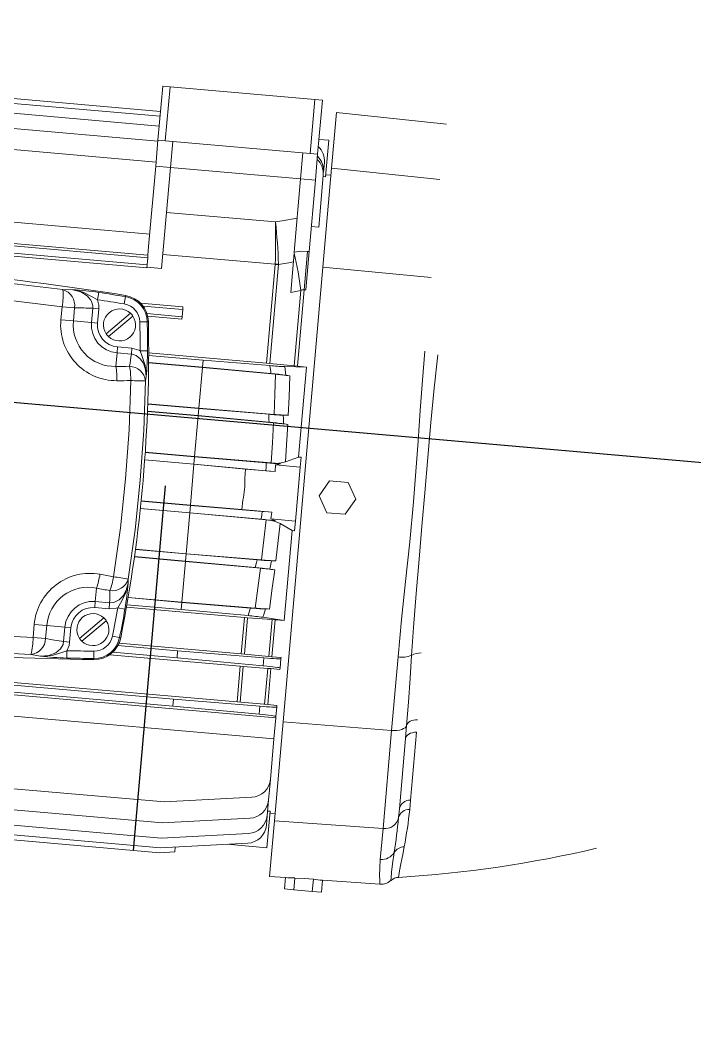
# Model space of a CAD drawing. Header units: inches. Extents: x 191440 to 383551, y 141411 to 284946.
# Drawn here: x 191674.592 to 191674.978, y 141512.234 to 141512.817 of the extents above; entities that cross this region are included whole.
import ezdxf

# ---------------------------------------------------------------- set-up
doc = ezdxf.new("R2010")
doc.units = ezdxf.units.IN
doc.header["$MEASUREMENT"] = 0
doc.layers.add('MOTOR', color=140, linetype='Continuous', lineweight=9)
doc.layers.add('Sanitary', color=6, linetype='Continuous')
doc.styles.add('ROMANS', font='romans', dxfattribs={"height": 1})
doc.dimstyles.new('osama', dxfattribs={"dimtxt": 50, "dimasz": 45, "dimexe": 0.18, "dimexo": 0.0625, "dimgap": 0.2, "dimtad": 0, "dimdec": 0, "dimzin": 0, "dimdsep": 46, "dimtxsty": 'ROMANS', "dimcen": 0, "dimse1": 1, "dimse2": 1, "dimclrd": 3, "dimclre": 3, "dimclrt": 5, "dimadec": 0, "dimazin": 0, "dimtfac": 0.6, "dimtdec": 0, "dimtmove": 2, "dimatfit": 3, "dimfxl": 1, "dimtolj": 1, "dimtzin": 0, "dimarcsym": 0})

msp = doc.modelspace()

# ---------------------------------------------------------------- linework, layer by layer
at = {"color": 6}
for p, q in [((191675.29396, 141512.53677), (191671.40799, 141512.87674)), ((191674.65684, 141512.34238), (191674.67508, 141512.55092))]:
    msp.add_line(p, q, dxfattribs=at)
msp.add_circle((191674.31144, 141512.57644), 1.40625)
at = {"layer": 'MOTOR', "linetype": 'Continuous'}
for p, q in [((191674.43615, 141512.7857), (191674.67218, 141512.76505)), ((191674.43591, 141512.78293), (191674.67194, 141512.76228)), ((191674.67073, 141512.74854), (191674.67344, 141512.77945)), ((191674.67344, 141512.77945), (191674.67765, 141512.77908)), ((191674.67765, 141512.77908), (191674.67495, 141512.74817)), ((191674.76054, 141512.77183), (191674.67765, 141512.77908)), ((191674.43541, 141512.77731), (191674.67144, 141512.75666)), ((191674.43466, 141512.76866), (191674.67069, 141512.74801)), ((191674.75784, 141512.74092), (191674.76054, 141512.77183)), ((191674.76054, 141512.77183), (191674.76476, 141512.77146)), ((191674.76476, 141512.77146), (191674.76206, 141512.74055)), ((191674.77285, 141512.76438), (191674.77006, 141512.73249)), ((191674.83574, 141512.75777), (191674.77285, 141512.76438)), ((191674.43361, 141512.75666), (191674.66964, 141512.73601)), ((191674.66944, 141512.73375), (191674.67073, 141512.74854)), ((191674.67495, 141512.74817), (191674.67073, 141512.74854)), ((191674.76279, 141512.74898), (191674.76841, 141512.74849)), ((191674.75784, 141512.74092), (191674.67495, 141512.74817)), ((191674.67916, 141512.7478), (191674.67787, 141512.73301)), ((191674.76659, 141512.7276), (191674.76841, 141512.74849)), ((191674.75233, 141512.7265), (191674.75363, 141512.74129)), ((191674.76206, 141512.74055), (191674.75784, 141512.74092)), ((191674.76206, 141512.74055), (191674.76076, 141512.72576)), ((191674.66541, 141512.68768), (191674.66944, 141512.73375)), ((191674.67787, 141512.73301), (191674.66944, 141512.73375)), ((191674.67281, 141512.67516), (191674.67787, 141512.73301)), ((191674.75233, 141512.7265), (191674.67787, 141512.73301)), ((191674.77006, 141512.73249), (191674.76511, 141512.67593)), ((191674.7654, 141512.73024), (191674.76589, 141512.73586)), ((191674.83194, 141512.72611), (191674.77006, 141512.73249)), ((191674.74867, 141512.68459), (191674.75233, 141512.7265)), ((191674.76076, 141512.72576), (191674.75233, 141512.7265)), ((191674.75719, 141512.6849), (191674.76076, 141512.72576)), ((191674.76266, 141512.69887), (191674.76524, 141512.72841)), ((191674.76518, 141512.72772), (191674.76659, 141512.7276)), ((191674.76971, 141512.72855), (191674.76669, 141512.72882)), ((191674.43, 141512.71544), (191674.66603, 141512.69479)), ((191674.42882, 141512.70196), (191674.66485, 141512.68131)), ((191674.42895, 141512.7034), (191674.66498, 141512.68275)), ((191674.67561, 141512.70722), (191674.73792, 141512.70177)), ((191674.42831, 141512.69614), (191674.66434, 141512.67549)), ((191674.42847, 141512.69789), (191674.6645, 141512.67724)), ((191674.75844, 141512.69924), (191674.76266, 141512.69887)), ((191674.66498, 141512.68275), (191674.66541, 141512.68768)), ((191674.74861, 141512.684), (191674.74867, 141512.68459)), ((191674.75621, 141512.68498), (191674.75429, 141512.66299)), ((191674.75719, 141512.6849), (191674.75526, 141512.6629)), ((191674.75621, 141512.68498), (191674.75719, 141512.6849)), ((191674.6645, 141512.67724), (191674.66485, 141512.68131)), ((191674.66485, 141512.68131), (191674.66498, 141512.68275)), ((191674.73785, 141512.67761), (191674.67352, 141512.68324)), ((191674.74665, 141512.6615), (191674.74861, 141512.684)), ((191674.66434, 141512.67549), (191674.6645, 141512.67724)), ((191674.67281, 141512.67516), (191674.66438, 141512.67589)), ((191674.7329, 141512.62096), (191674.73784, 141512.67747)), ((191674.73968, 141512.67749), (191674.73472, 141512.62079)), ((191674.73784, 141512.67747), (191674.73785, 141512.67761)), ((191674.73968, 141512.6777), (191674.73968, 141512.67749)), ((191674.76511, 141512.67593), (191674.74236, 141512.4159)), ((191674.82703, 141512.67), (191674.76511, 141512.67593)), ((191674.61634, 141512.6631), (191674.62197, 141512.66301)), ((191674.63619, 141512.65733), (191674.63683, 141512.6615)), ((191674.74865, 141512.61942), (191674.75242, 141512.66259)), ((191674.75429, 141512.66299), (191674.75046, 141512.61926)), ((191674.75526, 141512.6629), (191674.75429, 141512.66299)), ((191674.65147, 141512.65491), (191674.65215, 141512.65907)), ((191674.65215, 141512.65907), (191674.65225, 141512.65971)), ((191674.66067, 141512.65542), (191674.68505, 141512.65328)), ((191674.6152, 141512.6458), (191674.61586, 141512.65328)), ((191674.61586, 141512.65328), (191674.62305, 141512.65265)), ((191674.62305, 141512.65265), (191674.6224, 141512.64518)), ((191674.63274, 141512.64427), (191674.63346, 141512.65248)), ((191674.63346, 141512.65248), (191674.63691, 141512.65218)), ((191674.63691, 141512.65218), (191674.63619, 141512.64397)), ((191674.65504, 141512.64953), (191674.64109, 141512.63783)), ((191674.66219, 141512.65365), (191674.68491, 141512.65167)), ((191674.66444, 141512.64936), (191674.68455, 141512.6476)), ((191674.68455, 141512.6476), (191674.68491, 141512.65167)), ((191674.68491, 141512.65167), (191674.68505, 141512.65328)), ((191674.6224, 141512.64518), (191674.6152, 141512.6458)), ((191674.6224, 141512.64518), (191674.63274, 141512.64427)), ((191674.63274, 141512.64427), (191674.63619, 141512.64397)), ((191674.64245, 141512.63621), (191674.6564, 141512.64791)), ((191674.66039, 141512.64462), (191674.6646, 141512.6447)), ((191674.6646, 141512.6447), (191674.66525, 141512.64471)), ((191674.66486, 141512.64785), (191674.68443, 141512.64614)), ((191674.68443, 141512.64614), (191674.68455, 141512.6476)), ((191674.64667, 141512.61916), (191674.64735, 141512.62686)), ((191674.64735, 141512.62686), (191674.64765, 141512.63031)), ((191674.65551, 141512.62614), (191674.64735, 141512.62686)), ((191674.64765, 141512.63031), (191674.65581, 141512.6296)), ((191674.65551, 141512.62614), (191674.65581, 141512.6296)), ((191674.66056, 141512.62812), (191674.66477, 141512.62812)), ((191674.66542, 141512.62686), (191674.7329, 141512.62096)), ((191674.6654, 141512.62138), (191674.69618, 141512.61869)), ((191674.69617, 141512.61856), (191674.6654, 141512.62125)), ((191674.66542, 141512.62548), (191674.69654, 141512.62276)), ((191674.69618, 141512.61869), (191674.69654, 141512.62276)), ((191674.69654, 141512.62276), (191674.73475, 141512.61961)), ((191674.73472, 141512.62079), (191674.7329, 141512.62096)), ((191674.74865, 141512.61942), (191674.73472, 141512.62079)), ((191674.69413, 141512.59524), (191674.69617, 141512.61856)), ((191674.69617, 141512.61856), (191674.738, 141512.61469)), ((191674.73533, 141512.61507), (191674.69618, 141512.61869)), ((191674.75565, 141512.6188), (191674.74333, 141512.61906)), ((191674.74865, 141512.61942), (191674.75046, 141512.61926)), ((191674.75565, 141512.6188), (191674.75046, 141512.61926)), ((191674.75115, 141512.56735), (191674.75565, 141512.6188)), ((191674.66397, 141512.61316), (191674.66366, 141512.61098)), ((191674.66489, 141512.5978), (191674.69413, 141512.59524)), ((191674.66489, 141512.59764), (191674.69412, 141512.59508)), ((191674.66473, 141512.59355), (191674.69376, 141512.59101)), ((191674.69375, 141512.59088), (191674.66473, 141512.59341)), ((191674.69376, 141512.59101), (191674.69412, 141512.59508)), ((191674.73428, 141512.58727), (191674.69376, 141512.59101)), ((191674.69412, 141512.59508), (191674.73408, 141512.59178)), ((191674.7371, 141512.5917), (191674.69413, 141512.59524)), ((191674.69171, 141512.56756), (191674.69375, 141512.59088)), ((191674.69375, 141512.59088), (191674.73685, 141512.58689)), ((191674.66345, 141512.56988), (191674.6917, 141512.56741)), ((191674.66346, 141512.57003), (191674.69171, 141512.56756)), ((191674.69133, 141512.56319), (191674.66315, 141512.56566)), ((191674.66316, 141512.5658), (191674.69134, 141512.56333)), ((191674.68927, 141512.53973), (191674.69133, 141512.56319)), ((191674.69133, 141512.56319), (191674.72082, 141512.56047)), ((191674.69134, 141512.56333), (191674.6917, 141512.56741)), ((191674.73245, 141512.55953), (191674.69134, 141512.56333)), ((191674.6917, 141512.56741), (191674.73264, 141512.56403)), ((191674.7354, 141512.56395), (191674.69171, 141512.56756)), ((191674.73805, 141512.56286), (191674.73785, 141512.55898)), ((191674.74084, 141512.56347), (191674.73805, 141512.56286)), ((191674.73805, 141512.56286), (191674.75207, 141512.56163)), ((191674.74091, 141512.5635), (191674.7385, 141512.56371)), ((191674.74084, 141512.56347), (191674.74091, 141512.5635)), ((191674.74084, 141512.5635), (191674.74084, 141512.56347)), ((191674.74091, 141512.5635), (191674.74084, 141512.5635)), ((191674.74366, 141512.56453), (191674.75115, 141512.56735)), ((191674.75255, 141512.56723), (191674.75115, 141512.56735)), ((191674.75207, 141512.56163), (191674.75255, 141512.56723)), ((191674.72034, 141512.55503), (191674.72082, 141512.56047)), ((191674.73785, 141512.55898), (191674.72082, 141512.56047)), ((191674.74936, 141512.53072), (191674.75207, 141512.56163)), ((191674.76286, 141512.54511), (191674.76893, 141512.55378)), ((191674.76893, 141512.55378), (191674.77947, 141512.55286)), ((191674.77947, 141512.55286), (191674.78395, 141512.54327)), ((191674.76733, 141512.53552), (191674.76286, 141512.54511)), ((191674.66108, 141512.54205), (191674.68926, 141512.53959)), ((191674.66109, 141512.5422), (191674.68927, 141512.53973)), ((191674.68891, 141512.53552), (191674.68926, 141512.53959)), ((191674.68926, 141512.53959), (191674.73041, 141512.53619)), ((191674.71879, 141512.53729), (191674.68927, 141512.53973)), ((191674.71879, 141512.53729), (191674.71927, 141512.54273)), ((191674.78395, 141512.54327), (191674.77788, 141512.5346)), ((191674.68889, 141512.53537), (191674.66064, 141512.53784)), ((191674.66066, 141512.53799), (191674.68891, 141512.53552)), ((191674.68685, 141512.51205), (191674.68889, 141512.53537)), ((191674.68889, 141512.53537), (191674.73254, 141512.53133)), ((191674.72981, 141512.53174), (191674.68891, 141512.53552)), ((191674.71879, 141512.53729), (191674.73582, 141512.5358)), ((191674.73582, 141512.5358), (191674.73534, 141512.53195)), ((191674.77788, 141512.5346), (191674.76733, 141512.53552)), ((191674.73254, 141512.53133), (191674.73564, 141512.53103)), ((191674.73534, 141512.53195), (191674.74936, 141512.53072)), ((191674.73534, 141512.53195), (191674.73798, 141512.53085)), ((191674.73805, 141512.53082), (191674.73564, 141512.53103)), ((191674.73805, 141512.53082), (191674.73798, 141512.53085)), ((191674.73798, 141512.53085), (191674.73798, 141512.53083)), ((191674.73798, 141512.53083), (191674.73805, 141512.53082)), ((191674.74747, 141512.52525), (191674.74058, 141512.52933)), ((191674.74887, 141512.52512), (191674.74936, 141512.53072)), ((191674.74296, 141512.47379), (191674.74747, 141512.52525)), ((191674.74747, 141512.52525), (191674.74887, 141512.52512)), ((191674.68647, 141512.50768), (191674.65723, 141512.51024)), ((191674.65726, 141512.5104), (191674.68648, 141512.50784)), ((191674.65781, 141512.51445), (191674.68684, 141512.51191)), ((191674.65783, 141512.51459), (191674.68685, 141512.51205)), ((191674.68648, 141512.50784), (191674.68684, 141512.51191)), ((191674.68684, 141512.51191), (191674.7274, 141512.50856)), ((191674.72999, 141512.50849), (191674.68685, 141512.51205)), ((191674.68443, 141512.48436), (191674.68647, 141512.50768)), ((191674.68647, 141512.50768), (191674.7294, 141512.50371)), ((191674.72641, 141512.50415), (191674.68648, 141512.50784)), ((191674.63558, 141512.49236), (191674.63491, 141512.48467)), ((191674.65373, 141512.49748), (191674.65366, 141512.49527)), ((191674.65363, 141512.48693), (191674.68442, 141512.48423)), ((191674.65366, 141512.48706), (191674.68443, 141512.48436)), ((191674.63461, 141512.48121), (191674.63491, 141512.48467)), ((191674.64277, 141512.4805), (191674.63461, 141512.48121)), ((191674.63491, 141512.48467), (191674.64307, 141512.48395)), ((191674.64277, 141512.4805), (191674.64307, 141512.48395)), ((191674.65185, 141512.4804), (191674.6477, 141512.48113)), ((191674.65271, 141512.48153), (191674.72018, 141512.47562)), ((191674.65294, 141512.48288), (191674.68406, 141512.48016)), ((191674.68406, 141512.48016), (191674.68442, 141512.48423)), ((191674.72224, 141512.47663), (191674.68406, 141512.48016)), ((191674.68442, 141512.48423), (191674.7236, 141512.481)), ((191674.72629, 141512.48091), (191674.68443, 141512.48436)), ((191674.6398, 141512.47532), (191674.62585, 141512.46361)), ((191674.71837, 141512.45484), (191674.72018, 141512.47562)), ((191674.72018, 141512.47562), (191674.722, 141512.47547)), ((191674.722, 141512.47547), (191674.72018, 141512.45467)), ((191674.722, 141512.47547), (191674.73596, 141512.4744)), ((191674.73078, 141512.47568), (191674.74296, 141512.47379)), ((191674.73411, 141512.4533), (191674.73596, 141512.4744)), ((191674.73778, 141512.47425), (191674.73596, 141512.4744)), ((191674.59931, 141512.46411), (191674.59996, 141512.47159)), ((191674.60715, 141512.47096), (191674.59996, 141512.47159)), ((191674.60715, 141512.47096), (191674.6065, 141512.46348)), ((191674.60715, 141512.47096), (191674.6175, 141512.47006)), ((191674.61678, 141512.46184), (191674.6175, 141512.47006)), ((191674.62095, 141512.46976), (191674.6175, 141512.47006)), ((191674.62095, 141512.46976), (191674.62023, 141512.46154)), ((191674.62721, 141512.46199), (191674.64116, 141512.4737)), ((191674.73778, 141512.47425), (191674.73593, 141512.45313)), ((191674.73778, 141512.47425), (191674.74296, 141512.47379)), ((191674.6065, 141512.46348), (191674.59931, 141512.46411)), ((191674.6488, 141512.4641), (191674.64466, 141512.46492)), ((191674.6488, 141512.4641), (191674.64944, 141512.46397)), ((191674.3168, 141512.46218), (191674.73353, 141512.42573)), ((191674.62023, 141512.46154), (191674.61678, 141512.46184)), ((191674.64783, 141512.45954), (191674.682, 141512.45656)), ((191674.64851, 141512.46095), (191674.71837, 141512.45484)), ((191674.311, 141512.45557), (191674.7381, 141512.41821)), ((191674.37013, 141512.45185), (191674.67922, 141512.42481)), ((191674.37049, 141512.45592), (191674.67958, 141512.42888)), ((191674.60364, 141512.45347), (191674.59808, 141512.45436)), ((191674.61854, 141512.45238), (191674.61863, 141512.45659)), ((191674.63404, 141512.45211), (191674.63403, 141512.45146)), ((191674.63404, 141512.45211), (191674.63409, 141512.45633)), ((191674.64306, 141512.45423), (191674.71774, 141512.4477)), ((191674.64487, 141512.4557), (191674.68164, 141512.45248)), ((191674.68164, 141512.45248), (191674.682, 141512.45656)), ((191674.73095, 141512.44793), (191674.68164, 141512.45248)), ((191674.682, 141512.45656), (191674.73135, 141512.45248)), ((191674.72018, 141512.45467), (191674.71837, 141512.45484)), ((191674.73411, 141512.4533), (191674.72018, 141512.45467)), ((191674.73095, 141512.44793), (191674.73135, 141512.45248)), ((191674.73411, 141512.4533), (191674.73593, 141512.45313)), ((191674.74112, 141512.45268), (191674.73593, 141512.45313)), ((191674.74106, 141512.45202), (191674.74059, 141512.44669)), ((191674.74106, 141512.45202), (191674.74112, 141512.45268)), ((191674.80437, 141512.41098), (191674.80804, 141512.453)), ((191674.71595, 141512.42726), (191674.71774, 141512.4477)), ((191674.71774, 141512.4477), (191674.71956, 141512.44755)), ((191674.71956, 141512.44755), (191674.71777, 141512.4271)), ((191674.71956, 141512.44755), (191674.73352, 141512.44649)), ((191674.73171, 141512.42588), (191674.73352, 141512.44649)), ((191674.73534, 141512.44634), (191674.73352, 141512.44649)), ((191674.73534, 141512.44634), (191674.73353, 141512.42573)), ((191674.73534, 141512.44634), (191674.74052, 141512.44589)), ((191674.74052, 141512.44589), (191674.74059, 141512.44669)), ((191674.30994, 141512.44353), (191674.73705, 141512.40616)), ((191674.67922, 141512.42481), (191674.67958, 141512.42888)), ((191674.67958, 141512.42888), (191674.72893, 141512.4248)), ((191674.72853, 141512.42025), (191674.67922, 141512.42481)), ((191674.72853, 141512.42025), (191674.72893, 141512.4248)), ((191674.73353, 141512.42573), (191674.73872, 141512.42527)), ((191674.73864, 141512.42435), (191674.73817, 141512.41901)), ((191674.73864, 141512.42435), (191674.73872, 141512.42527)), ((191674.73705, 141512.40616), (191674.7381, 141512.41821)), ((191674.7381, 141512.41821), (191674.73817, 141512.41901)), ((191674.74236, 141512.4159), (191674.73741, 141512.35933)), ((191674.80437, 141512.41098), (191674.74236, 141512.4159)), ((191674.79946, 141512.35487), (191674.80437, 141512.41098)), ((191674.8123, 141512.40628), (191674.81295, 141512.41388)), ((191674.73502, 141512.38301), (191674.73705, 141512.40616)), ((191674.8123, 141512.40628), (191674.80879, 141512.3661)), ((191674.81863, 141512.40999), (191674.81522, 141512.37108)), ((191674.36535, 141512.39715), (191674.67443, 141512.37011)), ((191674.3643, 141512.38515), (191674.67338, 141512.35811)), ((191674.73397, 141512.37101), (191674.73502, 141512.38301)), ((191674.36354, 141512.3765), (191674.67263, 141512.34946)), ((191674.36305, 141512.37088), (191674.67214, 141512.34384)), ((191674.67443, 141512.37011), (191674.72437, 141512.37273)), ((191674.73322, 141512.36236), (191674.73397, 141512.37101)), ((191674.81522, 141512.37108), (191674.81472, 141512.36582)), ((191674.73301, 141512.34386), (191674.73484, 141512.36475)), ((191674.73484, 141512.36475), (191674.73344, 141512.36487)), ((191674.73473, 141512.36353), (191674.73775, 141512.36327)), ((191674.80833, 141512.3611), (191674.80879, 141512.3661)), ((191674.67338, 141512.35811), (191674.72332, 141512.36073)), ((191674.73272, 141512.35674), (191674.73322, 141512.36236)), ((191674.73741, 141512.35933), (191674.73462, 141512.32744)), ((191674.79946, 141512.35487), (191674.73741, 141512.35933)), ((191674.67263, 141512.34946), (191674.72257, 141512.35207)), ((191674.79791, 141512.33713), (191674.79946, 141512.35487)), ((191674.55247, 141512.35151), (191674.67189, 141512.34107)), ((191674.67214, 141512.34384), (191674.72207, 141512.34645)), ((191674.67189, 141512.34107), (191674.68043, 141512.34151)), ((191674.68067, 141512.34428), (191674.68043, 141512.34151)), ((191674.71039, 141512.34584), (191674.73301, 141512.34386)), ((191674.73462, 141512.32744), (191674.74376, 141512.3268)), ((191674.74319, 141512.32032), (191674.74376, 141512.3268)), ((191674.74846, 141512.31986), (191674.74905, 141512.32658)), ((191674.75901, 141512.31894), (191674.75961, 141512.32584)), ((191674.76428, 141512.31848), (191674.76488, 141512.32533)), ((191674.76488, 141512.32533), (191674.79771, 141512.32303)), ((191674.74319, 141512.32032), (191674.74846, 141512.31986)), ((191674.74846, 141512.31986), (191674.75901, 141512.31894)), ((191674.75901, 141512.31894), (191674.76428, 141512.31848))]:
    msp.add_line(p, q, dxfattribs=at)
at = {"layer": 'MOTOR', "linetype": 'Continuous', "flags": 128}
for points in [[(191674.73792, 141512.70177), (191674.74175, 141512.70247), (191674.75037, 141512.70404)], [(191674.74867, 141512.68459), (191674.75238, 141512.68505), (191674.75621, 141512.68498)], [(191674.74817, 141512.67897), (191674.74551, 141512.6785), (191674.73968, 141512.67749)], [(191674.47343, 141512.6756), (191674.50918, 141512.67363), (191674.54502, 141512.67088), (191674.58072, 141512.66737), (191674.61634, 141512.6631)], [(191674.61586, 141512.65328), (191674.58013, 141512.65755), (191674.54416, 141512.66108), (191674.50822, 141512.66384), (191674.47221, 141512.66585)], [(191674.62197, 141512.66301), (191674.622, 141512.66301), (191674.6221, 141512.663), (191674.62241, 141512.66296), (191674.6235, 141512.66279), (191674.62368, 141512.66276), (191674.62801, 141512.66156), (191674.63348, 141512.65885), (191674.63619, 141512.65733)], [(191674.63346, 141512.65248), (191674.63346, 141512.65384), (191674.63276, 141512.65636), (191674.63243, 141512.65698), (191674.63022, 141512.65959), (191674.62654, 141512.66181), (191674.62197, 141512.66301)], [(191674.75242, 141512.66259), (191674.75147, 141512.66241), (191674.74665, 141512.6615)], [(191674.75429, 141512.66299), (191674.75317, 141512.66288), (191674.75242, 141512.66259)], [(191674.63619, 141512.65733), (191674.63692, 141512.65412), (191674.63691, 141512.65218)], [(191674.66397, 141512.61316), (191674.66364, 141512.61727), (191674.66239, 141512.62093), (191674.66057, 141512.62358), (191674.65825, 141512.62535), (191674.65597, 141512.62609), (191674.65551, 141512.62614)], [(191674.65581, 141512.6296), (191674.65974, 141512.62854), (191674.66056, 141512.62812)], [(191674.66056, 141512.62812), (191674.66159, 141512.62535), (191674.66339, 141512.61978), (191674.66399, 141512.61494), (191674.66399, 141512.61491), (191674.66399, 141512.61367), (191674.66398, 141512.6133), (191674.66397, 141512.61319), (191674.66397, 141512.61316)], [(191674.80804, 141512.453), (191674.8101, 141512.47441), (191674.81239, 141512.49621), (191674.81472, 141512.51888), (191674.81685, 141512.54172), (191674.81827, 141512.55914), (191674.81956, 141512.5765), (191674.82077, 141512.594), (191674.82201, 141512.61129), (191674.82335, 141512.62798)], [(191674.81574, 141512.4539), (191674.81683, 141512.46986), (191674.81836, 141512.48923), (191674.82004, 141512.50895), (191674.82168, 141512.52789), (191674.82335, 141512.54691), (191674.8251, 141512.56704), (191674.82688, 141512.58703), (191674.82875, 141512.60668), (191674.83077, 141512.62575)], [(191674.73533, 141512.61507), (191674.7352, 141512.61612), (191674.73475, 141512.61961)], [(191674.7371, 141512.5917), (191674.7376, 141512.60313), (191674.738, 141512.61469)], [(191674.74333, 141512.61906), (191674.74354, 141512.61735), (191674.74391, 141512.61411)], [(191674.64539, 141512.49887), (191674.6493, 141512.52676), (191674.65224, 141512.55479), (191674.65421, 141512.58288), (191674.6552, 141512.61105)], [(191674.66366, 141512.61098), (191674.66263, 141512.58251), (191674.66063, 141512.55406), (191674.65767, 141512.52572), (191674.65373, 141512.49748)], [(191674.74391, 141512.61411), (191674.74436, 141512.61404), (191674.74611, 141512.61378)], [(191674.74611, 141512.61378), (191674.74571, 141512.60173), (191674.74525, 141512.59118)], [(191674.73428, 141512.58727), (191674.73422, 141512.5888), (191674.73408, 141512.59178)], [(191674.74241, 141512.59125), (191674.74249, 141512.58926), (191674.7426, 141512.58634)], [(191674.74525, 141512.59118), (191674.74339, 141512.59123), (191674.74241, 141512.59125)], [(191674.7354, 141512.56395), (191674.73618, 141512.57538), (191674.73685, 141512.58689)], [(191674.7426, 141512.58634), (191674.74312, 141512.58626), (191674.74499, 141512.58598)], [(191674.74499, 141512.58598), (191674.74432, 141512.57433), (191674.74366, 141512.56453)], [(191674.73245, 141512.55953), (191674.73254, 141512.56154), (191674.73264, 141512.56403)], [(191674.7385, 141512.56371), (191674.73793, 141512.56375), (191674.7354, 141512.56395)], [(191674.74366, 141512.56453), (191674.7412, 141512.56395), (191674.7385, 141512.56371)], [(191674.73785, 141512.55898), (191674.73453, 141512.55934), (191674.73245, 141512.55953)], [(191674.72981, 141512.53174), (191674.73015, 141512.5342), (191674.73041, 141512.53619)], [(191674.73041, 141512.53619), (191674.73401, 141512.53592), (191674.73582, 141512.5358)], [(191674.72999, 141512.50849), (191674.73133, 141512.51994), (191674.73254, 141512.53133)], [(191674.73564, 141512.53103), (191674.73828, 141512.53032), (191674.74058, 141512.52933)], [(191674.74058, 141512.52933), (191674.73952, 141512.51956), (191674.73817, 141512.50797)], [(191674.72629, 141512.48091), (191674.72791, 141512.49237), (191674.7294, 141512.50371)], [(191674.72641, 141512.50415), (191674.72707, 141512.50706), (191674.7274, 141512.50856)], [(191674.73575, 141512.50803), (191674.73514, 141512.50517), (191674.73471, 141512.50322)], [(191674.73817, 141512.50797), (191674.73627, 141512.50802), (191674.73575, 141512.50803)], [(191674.73752, 141512.5028), (191674.73614, 141512.49233), (191674.73444, 141512.4804)], [(191674.73471, 141512.50322), (191674.73568, 141512.50308), (191674.73752, 141512.5028)], [(191674.64307, 141512.48395), (191674.64521, 141512.48407), (191674.64591, 141512.48426), (191674.6485, 141512.4856), (191674.65075, 141512.48789), (191674.65261, 141512.49128), (191674.65366, 141512.49527)], [(191674.65366, 141512.49527), (191674.65365, 141512.49525), (191674.65364, 141512.49515), (191674.6536, 141512.49483), (191674.65341, 141512.49374), (191674.65337, 141512.49356), (191674.65209, 141512.48924), (191674.64928, 141512.48382), (191674.6477, 141512.48113)], [(191674.6477, 141512.48113), (191674.64682, 141512.48086), (191674.64277, 141512.4805)], [(191674.72224, 141512.47663), (191674.72329, 141512.47998), (191674.7236, 141512.481)], [(191674.73222, 141512.48045), (191674.73129, 141512.47733), (191674.73078, 141512.47568)], [(191674.73444, 141512.4804), (191674.73267, 141512.48044), (191674.73222, 141512.48045)], [(191674.45566, 141512.47668), (191674.49138, 141512.47242), (191674.52735, 141512.46889), (191674.5633, 141512.46612), (191674.59931, 141512.46411)], [(191674.59808, 141512.45436), (191674.56234, 141512.45634), (191674.52649, 141512.45909), (191674.4908, 141512.4626), (191674.45517, 141512.46686)], [(191674.60364, 141512.45347), (191674.60834, 141512.45386), (191674.61236, 141512.45541), (191674.61499, 141512.4576), (191674.61643, 141512.46013), (191674.61654, 141512.46051), (191674.61678, 141512.46184)], [(191674.62023, 141512.46154), (191674.6199, 141512.45964), (191674.61863, 141512.45659)], [(191674.61863, 141512.45659), (191674.61585, 141512.45563), (191674.61025, 141512.45393), (191674.60541, 141512.45342), (191674.60538, 141512.45342), (191674.60414, 141512.45344), (191674.60378, 141512.45346), (191674.60367, 141512.45347), (191674.60364, 141512.45347)], [(191674.81295, 141512.41388), (191674.81396, 141512.42716), (191674.81491, 141512.44095), (191674.81574, 141512.4539)], [(191674.81921, 141512.41713), (191674.81805, 141512.41707), (191674.81694, 141512.41688), (191674.81591, 141512.41659), (191674.815, 141512.4162), (191674.81423, 141512.41572), (191674.81362, 141512.41516), (191674.81319, 141512.41454), (191674.81295, 141512.41388)], [(191674.80437, 141512.41098), (191674.80593, 141512.41092), (191674.80744, 141512.411), (191674.80885, 141512.41121), (191674.81012, 141512.41155), (191674.81119, 141512.41201), (191674.81204, 141512.41256), (191674.81263, 141512.41319), (191674.81295, 141512.41388)], [(191674.81863, 141512.40999), (191674.8174, 141512.40991), (191674.81624, 141512.4097), (191674.81517, 141512.40937), (191674.81424, 141512.40892), (191674.81346, 141512.40836), (191674.81287, 141512.40773), (191674.81248, 141512.40702), (191674.8123, 141512.40628)], [(191674.80396, 141512.32534), (191674.80396, 141512.32527), (191674.80408, 141512.32674), (191674.80439, 141512.32992), (191674.80496, 141512.33476), (191674.80588, 141512.34122)], [(191674.81156, 141512.34441), (191674.81069, 141512.33996), (191674.80968, 141512.33466), (191674.80893, 141512.3307), (191674.80844, 141512.3281), (191674.80823, 141512.32699), (191674.80824, 141512.32705)], [(191674.79771, 141512.32308), (191674.79772, 141512.32303), (191674.79767, 141512.32366), (191674.79759, 141512.32539), (191674.79752, 141512.32824), (191674.79759, 141512.3322), (191674.79791, 141512.33713)], [(191674.74905, 141512.32658), (191674.7544, 141512.32621), (191674.75961, 141512.32584)]]:
    msp.add_lwpolyline(points, dxfattribs=at)
at = {"layer": 'MOTOR', "linetype": 'Continuous'}
for centre, radius, start, end in [((191674.75465, 141512.73684), 0.01128, 355, 46.31781), ((191674.754, 141512.72939), 0.01128, 355, 46.31781), ((191674.75416, 141512.73122), 0.01128, 355, 46.31781), ((191674.16838, 141512.69133), 0.56963, 358.62008, 1.0502), ((191674.43923, 141512.66784), 0.30061, 1.87881, 6.48065), ((191674.56174, 141512.6397), 0.19206, 6.84361, 13.33481), ((191674.42071, 141511.24995), 1.42864, 80.67265, 89.32735), ((191674.73869, 141512.68703), 0.0096, 264.96484, 275.92472), ((191674.73832, 141512.68729), 0.00969, 267.24308, 278.08671), ((191674.58193, 141512.65988), 0.03457, 348.99912, 5.34721), ((191674.61354, 141512.65392), 0.00959, 352.37915, 73.02752), ((191674.60945, 141512.46623), 0.19718, 82.01714, 86.35812), ((191674.42071, 141511.24995), 1.42799, 80.67265, 81.29491), ((191674.42071, 141511.24995), 1.42378, 80.67265, 81.29491), ((191674.64974, 141512.6444), 0.01486, 1.1542, 80.67265), ((191674.64974, 141512.6444), 0.01551, 1.1542, 80.67265), ((191674.64875, 141512.64287), 0.00917, 46.62581, 213.37419), ((191674.64974, 141512.6444), 0.01065, 1.1542, 80.67265), ((191674.64875, 141512.64287), 0.00917, 33.37419, 46.62581), ((191674.64711, 141512.64303), 0.03203, 175.0223, 270.24801), ((191674.64602, 141512.64289), 0.02374, 174.47884, 271.5723), ((191674.64875, 141512.64287), 0.01607, 175, 265), ((191674.64875, 141512.64287), 0.01261, 175, 265), ((191674.64875, 141512.64287), 0.00917, 226.62581, 33.37419), ((191673.81924, 141512.62767), 0.84619, 348.8458, 1.1542), ((191673.81924, 141512.62767), 0.84132, 0.03067, 1.1542), ((191673.81924, 141512.62767), 0.84554, 0.03067, 1.1542), ((191674.64875, 141512.64287), 0.00917, 213.37419, 226.62581), ((191674.48503, 141512.63023), 0.17976, 354.5497, 359.32791), ((191674.59728, 141512.61156), 0.04998, 359.34808, 8.74659), ((191674.65418, 141512.60967), 0.00956, 7.86086, 87.92008), ((191674.60848, 141512.61132), 0.04672, 359.66711, 9.74116), ((191674.7493, 141512.78177), 0.16282, 264.87119, 267.89709), ((191674.71985, 141512.43745), 0.17829, 82.24293, 85.01885), ((191674.72454, 141512.45784), 0.15742, 82.12299, 85.09514), ((191674.66168, 141512.86835), 0.25738, 268.55834, 270.44068), ((191674.74857, 141512.75402), 0.16288, 264.89548, 267.83187), ((191674.75191, 141512.76115), 0.17009, 265.00494, 267.75876), ((191674.71876, 141512.41006), 0.17788, 82.29801, 84.99268), ((191674.72299, 141512.42561), 0.16187, 82.1898, 85.09019), ((191674.74712, 141512.72654), 0.16316, 264.90922, 267.79501), ((191674.68105, 141512.55227), 0.03939, 345.98238, 4.01762), ((191674.71447, 141512.35679), 0.17561, 82.30734, 84.98843), ((191674.71126, 141512.3306), 0.17421, 82.26367, 85.00898), ((191674.74209, 141512.67343), 0.16552, 264.90669, 267.80263), ((191674.71578, 141512.34518), 0.15912, 82.14623, 85.09007), ((191674.74512, 141512.68176), 0.17393, 265.01037, 267.70964), ((191674.63187, 141512.46879), 0.03203, 79.75327, 174.97642), ((191674.58826, 141512.50842), 0.04998, 341.25341, 350.65192), ((191674.59933, 141512.50672), 0.04672, 340.25884, 350.33289), ((191674.60709, 141512.24436), 0.25738, 79.55932, 81.44166), ((191674.63081, 141512.46912), 0.02373, 78.41232, 175.53654), ((191674.64463, 141512.50041), 0.00956, 262.07992, 342.13914), ((191674.47355, 141512.50965), 0.18068, 350.68428, 355.43811), ((191674.63351, 141512.46866), 0.01607, 85, 175), ((191674.63351, 141512.46866), 0.01261, 85, 175), ((191673.81924, 141512.62767), 0.84132, 348.8458, 349.96933), ((191673.81924, 141512.62767), 0.84554, 348.8458, 349.96933), ((191674.7385, 141512.64766), 0.16733, 264.89017, 267.84804), ((191674.74092, 141512.64801), 0.16774, 264.99624, 267.78562), ((191674.63351, 141512.46866), 0.00917, 46.62581, 213.37419), ((191674.63351, 141512.46866), 0.00917, 33.37419, 46.62581), ((191674.70738, 141512.3052), 0.17207, 82.1843, 85.04742), ((191674.65081, 141513.88001), 1.42864, 260.67265, 269.32735), ((191674.63351, 141512.46866), 0.00917, 226.62581, 33.37419), ((191674.56475, 141512.46351), 0.03457, 344.65279, 1.00088), ((191674.59692, 141512.46388), 0.00959, 276.97248, 357.62085), ((191674.63351, 141512.46866), 0.00917, 213.37419, 226.62581), ((191674.63422, 141512.46698), 0.01551, 269.32735, 348.8458), ((191674.63422, 141512.46698), 0.01486, 269.32735, 348.8458), ((191674.63422, 141512.46698), 0.01065, 269.32735, 348.8458), ((191674.6254, 141512.64835), 0.19609, 263.6298, 267.99494), ((191674.65081, 141513.88001), 1.42799, 268.70509, 269.32735), ((191674.65081, 141513.88001), 1.42378, 268.70509, 269.32735), ((191674.81019, 141512.46798), 0.01513, 261.85954, 291.52459), ((191674.82077, 141512.44556), 0.00974, 87.11138, 121.10855), ((191674.72378, 141512.384), 0.01128, 273, 355), ((191674.72273, 141512.37199), 0.01128, 273, 355), ((191674.81486, 141512.36491), 0.00619, 86.62239, 168.8855), ((191674.81446, 141512.35949), 0.00634, 87.6088, 165.29273), ((191674.57266, 141512.39068), 0.24334, 349.03838, 354.13589), ((191674.72198, 141512.36334), 0.01128, 273, 355), ((191674.80044, 141512.3629), 0.00809, 263.00887, 347.15115), ((191674.43739, 141512.39676), 0.37265, 351.42842, 354.50872), ((191674.72148, 141512.35772), 0.01128, 273, 355), ((191674.7986, 141512.34558), 0.00848, 265.28356, 329.05023), ((191674.81166, 141512.33758), 0.00684, 90.88756, 147.82418), ((191674.76689, 141513.00263), 0.67695, 273.50242, 283.20919), ((191674.79864, 141512.33057), 0.00755, 262.94099, 315.49934), ((191674.80821, 141512.32096), 0.00593, 89.69398, 134.23857)]:
    msp.add_arc(centre, radius, start, end, dxfattribs=at)
for centre, major_axis, ratio, start_param, end_param in [((191674.60678, 141511.23368), (-1.42477, 0.12465), 0.992163, 4.780323, 4.787601), ((191673.8291, 141512.74039), (-0.07328, -0.83765), 0.992163, 1.512777, 1.521088), ((191674.59037, 141513.18921), (-0.80784, 0.07068), 0.700208, 1.701604, 1.71134), ((191674.58966, 141513.18115), (-0.81768, 0.07154), 0.691786, 1.701604, 1.71134), ((191674.48185, 141511.94881), (-0.81768, 0.07154), 0.691786, 4.571846, 4.581581), ((191674.48114, 141511.94076), (-0.80784, 0.07068), 0.700208, 4.571846, 4.581581), ((191673.80937, 141512.51495), (-0.07328, -0.83765), 0.992163, 1.620505, 1.628816), ((191674.83688, 141513.86373), (-1.42477, 0.12465), 0.992163, 1.495585, 1.502862), ((191674.72982, 141512.45301), (-0.01124, 0.00098), 0.034921, 1.710423, 3.141593), ((191674.72935, 141512.44767), (-0.01124, 0.00098), 0.034921, 3.141593, 4.572763), ((191674.7274, 141512.42533), (-0.01124, 0.00098), 0.034921, 1.710423, 3.141593), ((191674.72693, 141512.42), (-0.01124, 0.00098), 0.034921, 3.141593, 4.572763), ((191674.76669, 141512.60778), (-0.02457, -0.28084), 0.57738, 0.010078, 0.042606), ((191674.78779, 141512.60593), (-0.02454, -0.28048), 0.57738, 6.260703, 6.293263)]:
    msp.add_ellipse(centre, major_axis=major_axis, ratio=ratio, start_param=start_param, end_param=end_param, dxfattribs=at)

# ---------------------------------------------------------------- leaders
at = {"layer": 'Sanitary', "ltscale": 0.5}
msp.add_leader([(191653.4749, 141520.58474), (191653.79451, 141519.51639), (191654.25774, 141519.47586)], dimstyle='osama', override={"dimasz": 100, "dimgap": 0.09}, dxfattribs=at)

doc.saveas('drawing.dxf')
